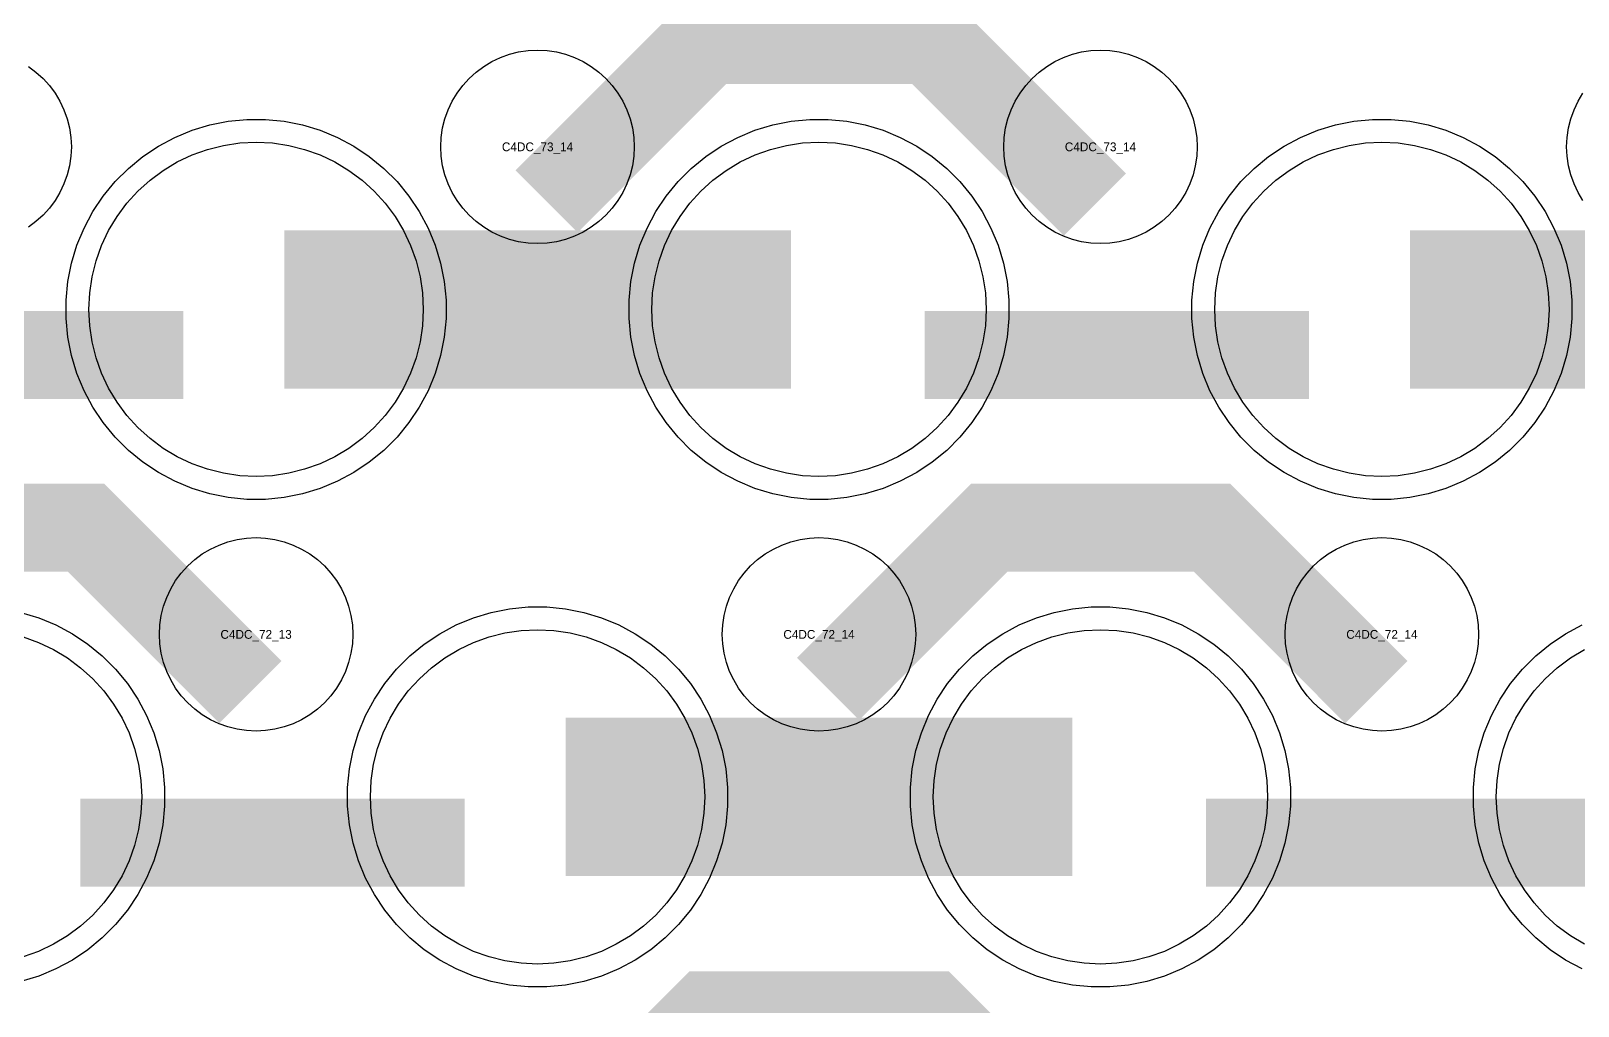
# Model space of a CAD drawing. Extents: x -11880 to 11880, y -14992 to 14992.
# Drawn here: x -7664 to -7224.2, y -4922.4 to -4645.3 of the extents above; entities that cross this region are included whole.
import ezdxf
from ezdxf.enums import TextEntityAlignment as Align

# ---------------------------------------------------------------- set-up
doc = ezdxf.new("R2010")
doc.units = 0
doc.header["$MEASUREMENT"] = 0
for name, color, linetype in [('GDS_775_DT_237', 138, 'CONTINUOUS'), ('RDL1_FS', 34, 'CONTINUOUS'), ('RDL_BS', 160, 'CONTINUOUS')]:
    doc.layers.add(name, color=color, linetype=linetype)

msp = doc.modelspace()

# ---------------------------------------------------------------- linework, layer by layer
at = {"layer": 'RDL1_FS'}
for points in [[(-7600, -4771.894), (-7604.657, -4771.665), (-7609.268, -4770.981), (-7613.791, -4769.849), (-7618.181, -4768.277), (-7622.395, -4766.285), (-7626.395, -4763.887), (-7630.14, -4761.109), (-7633.594, -4757.979), (-7636.724, -4754.525), (-7639.502, -4750.78), (-7641.9, -4746.78), (-7643.892, -4742.566), (-7645.464, -4738.176), (-7646.596, -4733.653), (-7647.28, -4729.042), (-7647.509, -4724.385), (-7647.28, -4719.728), (-7646.596, -4715.117), (-7645.464, -4710.594), (-7643.892, -4706.204), (-7641.9, -4701.99), (-7639.502, -4697.99), (-7636.724, -4694.245), (-7633.594, -4690.791), (-7630.14, -4687.661), (-7626.395, -4684.883), (-7622.395, -4682.485), (-7618.181, -4680.493), (-7613.791, -4678.921), (-7609.268, -4677.789), (-7604.657, -4677.105), (-7600, -4676.876), (-7595.343, -4677.105), (-7590.732, -4677.789), (-7586.209, -4678.921), (-7581.819, -4680.493), (-7577.605, -4682.485), (-7573.605, -4684.883), (-7569.86, -4687.661), (-7566.406, -4690.791), (-7563.276, -4694.245), (-7560.498, -4697.99), (-7558.1, -4701.99), (-7556.108, -4706.204), (-7554.536, -4710.594), (-7553.404, -4715.117), (-7552.72, -4719.728), (-7552.491, -4724.385), (-7552.72, -4729.042), (-7553.404, -4733.653), (-7554.536, -4738.176), (-7556.108, -4742.566), (-7558.1, -4746.78), (-7560.498, -4750.78), (-7563.276, -4754.525), (-7566.406, -4757.979), (-7569.86, -4761.109), (-7573.605, -4763.887), (-7577.605, -4766.285), (-7581.819, -4768.277), (-7586.209, -4769.849), (-7590.732, -4770.981), (-7595.343, -4771.665)], [(-7440, -4771.894), (-7444.657, -4771.665), (-7449.268, -4770.981), (-7453.791, -4769.849), (-7458.181, -4768.277), (-7462.395, -4766.285), (-7466.395, -4763.887), (-7470.14, -4761.109), (-7473.594, -4757.979), (-7476.724, -4754.525), (-7479.502, -4750.78), (-7481.9, -4746.78), (-7483.892, -4742.566), (-7485.464, -4738.176), (-7486.596, -4733.653), (-7487.28, -4729.042), (-7487.509, -4724.385), (-7487.28, -4719.728), (-7486.596, -4715.117), (-7485.464, -4710.594), (-7483.892, -4706.204), (-7481.9, -4701.99), (-7479.502, -4697.99), (-7476.724, -4694.245), (-7473.594, -4690.791), (-7470.14, -4687.661), (-7466.395, -4684.883), (-7462.395, -4682.485), (-7458.181, -4680.493), (-7453.791, -4678.921), (-7449.268, -4677.789), (-7444.657, -4677.105), (-7440, -4676.876), (-7435.343, -4677.105), (-7430.732, -4677.789), (-7426.209, -4678.921), (-7421.819, -4680.493), (-7417.605, -4682.485), (-7413.605, -4684.883), (-7409.86, -4687.661), (-7406.406, -4690.791), (-7403.276, -4694.245), (-7400.498, -4697.99), (-7398.1, -4701.99), (-7396.108, -4706.204), (-7394.536, -4710.594), (-7393.404, -4715.117), (-7392.72, -4719.728), (-7392.491, -4724.385), (-7392.72, -4729.042), (-7393.404, -4733.653), (-7394.536, -4738.176), (-7396.108, -4742.566), (-7398.1, -4746.78), (-7400.498, -4750.78), (-7403.276, -4754.525), (-7406.406, -4757.979), (-7409.86, -4761.109), (-7413.605, -4763.887), (-7417.605, -4766.285), (-7421.819, -4768.277), (-7426.209, -4769.849), (-7430.732, -4770.981), (-7435.343, -4771.665)], [(-7280, -4771.894), (-7284.657, -4771.665), (-7289.268, -4770.981), (-7293.791, -4769.849), (-7298.181, -4768.277), (-7302.395, -4766.285), (-7306.395, -4763.887), (-7310.14, -4761.109), (-7313.594, -4757.979), (-7316.724, -4754.525), (-7319.502, -4750.78), (-7321.9, -4746.78), (-7323.892, -4742.566), (-7325.464, -4738.176), (-7326.596, -4733.653), (-7327.28, -4729.042), (-7327.509, -4724.385), (-7327.28, -4719.728), (-7326.596, -4715.117), (-7325.464, -4710.594), (-7323.892, -4706.204), (-7321.9, -4701.99), (-7319.502, -4697.99), (-7316.724, -4694.245), (-7313.594, -4690.791), (-7310.14, -4687.661), (-7306.395, -4684.883), (-7302.395, -4682.485), (-7298.181, -4680.493), (-7293.791, -4678.921), (-7289.268, -4677.789), (-7284.657, -4677.105), (-7280, -4676.876), (-7275.343, -4677.105), (-7270.732, -4677.789), (-7266.209, -4678.921), (-7261.819, -4680.493), (-7257.605, -4682.485), (-7253.605, -4684.883), (-7249.86, -4687.661), (-7246.406, -4690.791), (-7243.276, -4694.245), (-7240.498, -4697.99), (-7238.1, -4701.99), (-7236.108, -4706.204), (-7234.536, -4710.594), (-7233.404, -4715.117), (-7232.72, -4719.728), (-7232.491, -4724.385), (-7232.72, -4729.042), (-7233.404, -4733.653), (-7234.536, -4738.176), (-7236.108, -4742.566), (-7238.1, -4746.78), (-7240.498, -4750.78), (-7243.276, -4754.525), (-7246.406, -4757.979), (-7249.86, -4761.109), (-7253.605, -4763.887), (-7257.605, -4766.285), (-7261.819, -4768.277), (-7266.209, -4769.849), (-7270.732, -4770.981), (-7275.343, -4771.665)]]:
    msp.add_lwpolyline(points, close=True, dxfattribs=at)
for points in [[(-7591.998, -4724.385, 45, 45, 0), (-7519.998, -4724.385, 45, 45, 0)], [(-7519.998, -4724.385, 45, 45, 0), (-7447.998, -4724.385, 45, 45, 0)], [(-7271.998, -4724.385, 45, 45, 0), (-7199.998, -4724.385, 45, 45, 0)]]:
    msp.add_lwpolyline(points, format="xyseb", dxfattribs=at)
at = {"layer": 'RDL1_FS', "color": 240, "true_color": 0xed1f24}
for points in [[(-7666.209, -4817.486), (-7661.819, -4819.058), (-7657.605, -4821.05), (-7653.605, -4823.448), (-7649.86, -4826.226), (-7646.406, -4829.356), (-7643.276, -4832.81), (-7640.498, -4836.555), (-7638.1, -4840.555), (-7636.108, -4844.769), (-7634.536, -4849.159), (-7633.404, -4853.682), (-7632.72, -4858.293), (-7632.491, -4862.95), (-7632.72, -4867.607), (-7633.404, -4872.218), (-7634.536, -4876.741), (-7636.108, -4881.131), (-7638.1, -4885.345), (-7640.498, -4889.345), (-7643.276, -4893.09), (-7646.406, -4896.544), (-7649.86, -4899.674), (-7653.605, -4902.452), (-7657.605, -4904.85), (-7661.819, -4906.842), (-7666.209, -4908.414)], [(-7222.395, -4904.85), (-7226.395, -4902.452), (-7230.14, -4899.674), (-7233.594, -4896.544), (-7236.724, -4893.09), (-7239.502, -4889.345), (-7241.9, -4885.345), (-7243.892, -4881.131), (-7245.464, -4876.741), (-7246.596, -4872.218), (-7247.28, -4867.607), (-7247.509, -4862.95), (-7247.28, -4858.293), (-7246.596, -4853.682), (-7245.464, -4849.159), (-7243.892, -4844.769), (-7241.9, -4840.555), (-7239.502, -4836.555), (-7236.724, -4832.81), (-7233.594, -4829.356), (-7230.14, -4826.226), (-7226.395, -4823.448), (-7222.395, -4821.05)]]:
    msp.add_lwpolyline(points, dxfattribs=at)
for points in [[(-7520, -4910.459), (-7524.657, -4910.23), (-7529.268, -4909.546), (-7533.791, -4908.414), (-7538.181, -4906.842), (-7542.395, -4904.85), (-7546.395, -4902.452), (-7550.14, -4899.674), (-7553.594, -4896.544), (-7556.724, -4893.09), (-7559.502, -4889.345), (-7561.9, -4885.345), (-7563.892, -4881.131), (-7565.464, -4876.741), (-7566.596, -4872.218), (-7567.28, -4867.607), (-7567.509, -4862.95), (-7567.28, -4858.293), (-7566.596, -4853.682), (-7565.464, -4849.159), (-7563.892, -4844.769), (-7561.9, -4840.555), (-7559.502, -4836.555), (-7556.724, -4832.81), (-7553.594, -4829.356), (-7550.14, -4826.226), (-7546.395, -4823.448), (-7542.395, -4821.05), (-7538.181, -4819.058), (-7533.791, -4817.486), (-7529.268, -4816.354), (-7524.657, -4815.67), (-7520, -4815.441), (-7515.343, -4815.67), (-7510.732, -4816.354), (-7506.209, -4817.486), (-7501.819, -4819.058), (-7497.605, -4821.05), (-7493.605, -4823.448), (-7489.86, -4826.226), (-7486.406, -4829.356), (-7483.276, -4832.81), (-7480.498, -4836.555), (-7478.1, -4840.555), (-7476.108, -4844.769), (-7474.536, -4849.159), (-7473.404, -4853.682), (-7472.72, -4858.293), (-7472.491, -4862.95), (-7472.72, -4867.607), (-7473.404, -4872.218), (-7474.536, -4876.741), (-7476.108, -4881.131), (-7478.1, -4885.345), (-7480.498, -4889.345), (-7483.276, -4893.09), (-7486.406, -4896.544), (-7489.86, -4899.674), (-7493.605, -4902.452), (-7497.605, -4904.85), (-7501.819, -4906.842), (-7506.209, -4908.414), (-7510.732, -4909.546), (-7515.343, -4910.23)], [(-7360, -4910.459), (-7364.657, -4910.23), (-7369.268, -4909.546), (-7373.791, -4908.414), (-7378.181, -4906.842), (-7382.395, -4904.85), (-7386.395, -4902.452), (-7390.14, -4899.674), (-7393.594, -4896.544), (-7396.724, -4893.09), (-7399.502, -4889.345), (-7401.9, -4885.345), (-7403.892, -4881.131), (-7405.464, -4876.741), (-7406.596, -4872.218), (-7407.28, -4867.607), (-7407.509, -4862.95), (-7407.28, -4858.293), (-7406.596, -4853.682), (-7405.464, -4849.159), (-7403.892, -4844.769), (-7401.9, -4840.555), (-7399.502, -4836.555), (-7396.724, -4832.81), (-7393.594, -4829.356), (-7390.14, -4826.226), (-7386.395, -4823.448), (-7382.395, -4821.05), (-7378.181, -4819.058), (-7373.791, -4817.486), (-7369.268, -4816.354), (-7364.657, -4815.67), (-7360, -4815.441), (-7355.343, -4815.67), (-7350.732, -4816.354), (-7346.209, -4817.486), (-7341.819, -4819.058), (-7337.605, -4821.05), (-7333.605, -4823.448), (-7329.86, -4826.226), (-7326.406, -4829.356), (-7323.276, -4832.81), (-7320.498, -4836.555), (-7318.1, -4840.555), (-7316.108, -4844.769), (-7314.536, -4849.159), (-7313.404, -4853.682), (-7312.72, -4858.293), (-7312.491, -4862.95), (-7312.72, -4867.607), (-7313.404, -4872.218), (-7314.536, -4876.741), (-7316.108, -4881.131), (-7318.1, -4885.345), (-7320.498, -4889.345), (-7323.276, -4893.09), (-7326.406, -4896.544), (-7329.86, -4899.674), (-7333.605, -4902.452), (-7337.605, -4904.85), (-7341.819, -4906.842), (-7346.209, -4908.414), (-7350.732, -4909.546), (-7355.343, -4910.23)]]:
    msp.add_lwpolyline(points, close=True, dxfattribs=at)
for points in [[(-7511.998, -4862.95, 45, 45, 0), (-7439.998, -4862.95, 45, 45, 0)], [(-7439.998, -4862.95, 45, 45, 0), (-7367.998, -4862.95, 45, 45, 0)]]:
    msp.add_lwpolyline(points, format="xyseb", dxfattribs=at)
at = {"layer": 'RDL_BS'}
for points in [[(-7517.438, -4693.699, 25, 25, 0), (-7471.623, -4647.884, 25, 25, 0), (-7438.07, -4647.884, 25, 25, 0)], [(-7361.599, -4694.598, 25, 25, 0), (-7408.313, -4647.884, 25, 25, 0), (-7438.071, -4647.884, 25, 25, 0)], [(-7729.984, -4737.398, 25, 25, 0), (-7620.719, -4737.398, 25, 25, 0)], [(-7409.984, -4737.398, 25, 25, 0), (-7300.719, -4737.398, 25, 25, 0)], [(-7601.599, -4833.163, 25, 25, 0), (-7648.313, -4786.449, 25, 25, 0), (-7678.071, -4786.449, 25, 25, 0)], [(-7437.438, -4832.264, 25, 25, 0), (-7391.623, -4786.449, 25, 25, 0), (-7358.07, -4786.449, 25, 25, 0)], [(-7281.599, -4833.163, 25, 25, 0), (-7328.313, -4786.449, 25, 25, 0), (-7358.071, -4786.449, 25, 25, 0)], [(-7517.438, -4970.829, 25, 25, 0), (-7471.623, -4925.014, 25, 25, 0), (-7438.07, -4925.014, 25, 25, 0)], [(-7361.599, -4971.728, 25, 25, 0), (-7408.313, -4925.014, 25, 25, 0), (-7438.071, -4925.014, 25, 25, 0)]]:
    msp.add_lwpolyline(points, format="xyseb", dxfattribs=at)
for points in [[(-7520, -4705.691), (-7522.693, -4705.559), (-7525.365, -4705.163), (-7527.984, -4704.506), (-7530.519, -4703.599), (-7532.956, -4702.447), (-7535.28, -4701.054), (-7537.443, -4699.451), (-7539.442, -4697.639), (-7541.254, -4695.64), (-7542.857, -4693.477), (-7544.25, -4691.153), (-7545.402, -4688.716), (-7546.309, -4686.181), (-7546.966, -4683.562), (-7547.362, -4680.89), (-7547.494, -4678.197), (-7547.362, -4675.504), (-7546.966, -4672.832), (-7546.309, -4670.213), (-7545.402, -4667.678), (-7544.25, -4665.241), (-7542.857, -4662.917), (-7541.254, -4660.754), (-7539.442, -4658.755), (-7537.443, -4656.943), (-7535.28, -4655.34), (-7532.956, -4653.947), (-7530.519, -4652.795), (-7527.984, -4651.888), (-7525.365, -4651.231), (-7522.693, -4650.835), (-7520, -4650.703), (-7517.307, -4650.835), (-7514.635, -4651.231), (-7512.016, -4651.888), (-7509.481, -4652.795), (-7507.044, -4653.947), (-7504.72, -4655.34), (-7502.557, -4656.943), (-7500.558, -4658.755), (-7498.746, -4660.754), (-7497.143, -4662.917), (-7495.75, -4665.241), (-7494.598, -4667.678), (-7493.691, -4670.213), (-7493.034, -4672.832), (-7492.638, -4675.504), (-7492.506, -4678.197), (-7492.638, -4680.89), (-7493.034, -4683.562), (-7493.691, -4686.181), (-7494.598, -4688.716), (-7495.75, -4691.153), (-7497.143, -4693.477), (-7498.746, -4695.64), (-7500.558, -4697.639), (-7502.557, -4699.451), (-7504.72, -4701.054), (-7507.044, -4702.447), (-7509.481, -4703.599), (-7512.016, -4704.506), (-7514.635, -4705.163), (-7517.307, -4705.559)], [(-7360, -4705.691), (-7362.693, -4705.559), (-7365.365, -4705.163), (-7367.984, -4704.506), (-7370.519, -4703.599), (-7372.956, -4702.447), (-7375.28, -4701.054), (-7377.443, -4699.451), (-7379.442, -4697.639), (-7381.254, -4695.64), (-7382.857, -4693.477), (-7384.25, -4691.153), (-7385.402, -4688.716), (-7386.309, -4686.181), (-7386.966, -4683.562), (-7387.362, -4680.89), (-7387.494, -4678.197), (-7387.362, -4675.504), (-7386.966, -4672.832), (-7386.309, -4670.213), (-7385.402, -4667.678), (-7384.25, -4665.241), (-7382.857, -4662.917), (-7381.254, -4660.754), (-7379.442, -4658.755), (-7377.443, -4656.943), (-7375.28, -4655.34), (-7372.956, -4653.947), (-7370.519, -4652.795), (-7367.984, -4651.888), (-7365.365, -4651.231), (-7362.693, -4650.835), (-7360, -4650.703), (-7357.307, -4650.835), (-7354.635, -4651.231), (-7352.016, -4651.888), (-7349.481, -4652.795), (-7347.044, -4653.947), (-7344.72, -4655.34), (-7342.557, -4656.943), (-7340.558, -4658.755), (-7338.746, -4660.754), (-7337.143, -4662.917), (-7335.75, -4665.241), (-7334.598, -4667.678), (-7333.691, -4670.213), (-7333.034, -4672.832), (-7332.638, -4675.504), (-7332.506, -4678.197), (-7332.638, -4680.89), (-7333.034, -4683.562), (-7333.691, -4686.181), (-7334.598, -4688.716), (-7335.75, -4691.153), (-7337.143, -4693.477), (-7338.746, -4695.64), (-7340.558, -4697.639), (-7342.557, -4699.451), (-7344.72, -4701.054), (-7347.044, -4702.447), (-7349.481, -4703.599), (-7352.016, -4704.506), (-7354.635, -4705.163), (-7357.307, -4705.559)], [(-7602.644, -4778.385), (-7607.938, -4777.868), (-7613.165, -4776.822), (-7618.205, -4775.291), (-7623.115, -4773.26), (-7627.777, -4770.768), (-7632.191, -4767.821), (-7636.292, -4764.459), (-7640.074, -4760.677), (-7643.436, -4756.576), (-7646.383, -4752.162), (-7648.875, -4747.5), (-7650.906, -4742.59), (-7652.437, -4737.55), (-7653.483, -4732.323), (-7654, -4727.029), (-7654, -4721.741), (-7653.483, -4716.447), (-7652.437, -4711.22), (-7650.906, -4706.18), (-7648.875, -4701.27), (-7646.383, -4696.608), (-7643.436, -4692.194), (-7640.074, -4688.093), (-7636.292, -4684.311), (-7632.191, -4680.949), (-7627.777, -4678.002), (-7623.115, -4675.51), (-7618.205, -4673.479), (-7613.165, -4671.948), (-7607.938, -4670.902), (-7602.644, -4670.385), (-7597.356, -4670.385), (-7592.062, -4670.902), (-7586.835, -4671.948), (-7581.795, -4673.479), (-7576.885, -4675.51), (-7572.223, -4678.002), (-7567.809, -4680.949), (-7563.708, -4684.311), (-7559.926, -4688.093), (-7556.564, -4692.194), (-7553.617, -4696.608), (-7551.125, -4701.27), (-7549.094, -4706.18), (-7547.563, -4711.22), (-7546.517, -4716.447), (-7546, -4721.741), (-7546, -4727.029), (-7546.517, -4732.323), (-7547.563, -4737.55), (-7549.094, -4742.59), (-7551.125, -4747.5), (-7553.617, -4752.162), (-7556.564, -4756.576), (-7559.926, -4760.677), (-7563.708, -4764.459), (-7567.809, -4767.821), (-7572.223, -4770.768), (-7576.885, -4773.26), (-7581.795, -4775.291), (-7586.835, -4776.822), (-7592.062, -4777.868), (-7597.356, -4778.385)], [(-7442.644, -4778.385), (-7447.938, -4777.868), (-7453.165, -4776.822), (-7458.205, -4775.291), (-7463.115, -4773.26), (-7467.777, -4770.768), (-7472.191, -4767.821), (-7476.292, -4764.459), (-7480.074, -4760.677), (-7483.436, -4756.576), (-7486.383, -4752.162), (-7488.875, -4747.5), (-7490.906, -4742.59), (-7492.437, -4737.55), (-7493.483, -4732.323), (-7494, -4727.029), (-7494, -4721.741), (-7493.483, -4716.447), (-7492.437, -4711.22), (-7490.906, -4706.18), (-7488.875, -4701.27), (-7486.383, -4696.608), (-7483.436, -4692.194), (-7480.074, -4688.093), (-7476.292, -4684.311), (-7472.191, -4680.949), (-7467.777, -4678.002), (-7463.115, -4675.51), (-7458.205, -4673.479), (-7453.165, -4671.948), (-7447.938, -4670.902), (-7442.644, -4670.385), (-7437.356, -4670.385), (-7432.062, -4670.902), (-7426.835, -4671.948), (-7421.795, -4673.479), (-7416.885, -4675.51), (-7412.223, -4678.002), (-7407.809, -4680.949), (-7403.708, -4684.311), (-7399.926, -4688.093), (-7396.564, -4692.194), (-7393.617, -4696.608), (-7391.125, -4701.27), (-7389.094, -4706.18), (-7387.563, -4711.22), (-7386.517, -4716.447), (-7386, -4721.741), (-7386, -4727.029), (-7386.517, -4732.323), (-7387.563, -4737.55), (-7389.094, -4742.59), (-7391.125, -4747.5), (-7393.617, -4752.162), (-7396.564, -4756.576), (-7399.926, -4760.677), (-7403.708, -4764.459), (-7407.809, -4767.821), (-7412.223, -4770.768), (-7416.885, -4773.26), (-7421.795, -4775.291), (-7426.835, -4776.822), (-7432.062, -4777.868), (-7437.356, -4778.385)], [(-7282.644, -4778.385), (-7287.938, -4777.868), (-7293.165, -4776.822), (-7298.205, -4775.291), (-7303.115, -4773.26), (-7307.777, -4770.768), (-7312.191, -4767.821), (-7316.292, -4764.459), (-7320.074, -4760.677), (-7323.436, -4756.576), (-7326.383, -4752.162), (-7328.875, -4747.5), (-7330.906, -4742.59), (-7332.437, -4737.55), (-7333.483, -4732.323), (-7334, -4727.029), (-7334, -4721.741), (-7333.483, -4716.447), (-7332.437, -4711.22), (-7330.906, -4706.18), (-7328.875, -4701.27), (-7326.383, -4696.608), (-7323.436, -4692.194), (-7320.074, -4688.093), (-7316.292, -4684.311), (-7312.191, -4680.949), (-7307.777, -4678.002), (-7303.115, -4675.51), (-7298.205, -4673.479), (-7293.165, -4671.948), (-7287.938, -4670.902), (-7282.644, -4670.385), (-7277.356, -4670.385), (-7272.062, -4670.902), (-7266.835, -4671.948), (-7261.795, -4673.479), (-7256.885, -4675.51), (-7252.223, -4678.002), (-7247.809, -4680.949), (-7243.708, -4684.311), (-7239.926, -4688.093), (-7236.564, -4692.194), (-7233.617, -4696.608), (-7231.125, -4701.27), (-7229.094, -4706.18), (-7227.563, -4711.22), (-7226.517, -4716.447), (-7226, -4721.741), (-7226, -4727.029), (-7226.517, -4732.323), (-7227.563, -4737.55), (-7229.094, -4742.59), (-7231.125, -4747.5), (-7233.617, -4752.162), (-7236.564, -4756.576), (-7239.926, -4760.677), (-7243.708, -4764.459), (-7247.809, -4767.821), (-7252.223, -4770.768), (-7256.885, -4773.26), (-7261.795, -4775.291), (-7266.835, -4776.822), (-7272.062, -4777.868), (-7277.356, -4778.385)], [(-7600, -4844.256), (-7602.693, -4844.124), (-7605.365, -4843.728), (-7607.984, -4843.071), (-7610.519, -4842.164), (-7612.956, -4841.012), (-7615.28, -4839.619), (-7617.443, -4838.016), (-7619.442, -4836.204), (-7621.254, -4834.205), (-7622.857, -4832.042), (-7624.25, -4829.718), (-7625.402, -4827.281), (-7626.309, -4824.746), (-7626.966, -4822.127), (-7627.362, -4819.455), (-7627.494, -4816.762), (-7627.362, -4814.069), (-7626.966, -4811.397), (-7626.309, -4808.778), (-7625.402, -4806.243), (-7624.25, -4803.806), (-7622.857, -4801.482), (-7621.254, -4799.319), (-7619.442, -4797.32), (-7617.443, -4795.508), (-7615.28, -4793.905), (-7612.956, -4792.512), (-7610.519, -4791.36), (-7607.984, -4790.453), (-7605.365, -4789.796), (-7602.693, -4789.4), (-7600, -4789.268), (-7597.307, -4789.4), (-7594.635, -4789.796), (-7592.016, -4790.453), (-7589.481, -4791.36), (-7587.044, -4792.512), (-7584.72, -4793.905), (-7582.557, -4795.508), (-7580.558, -4797.32), (-7578.746, -4799.319), (-7577.143, -4801.482), (-7575.75, -4803.806), (-7574.598, -4806.243), (-7573.691, -4808.778), (-7573.034, -4811.397), (-7572.638, -4814.069), (-7572.506, -4816.762), (-7572.638, -4819.455), (-7573.034, -4822.127), (-7573.691, -4824.746), (-7574.598, -4827.281), (-7575.75, -4829.718), (-7577.143, -4832.042), (-7578.746, -4834.205), (-7580.558, -4836.204), (-7582.557, -4838.016), (-7584.72, -4839.619), (-7587.044, -4841.012), (-7589.481, -4842.164), (-7592.016, -4843.071), (-7594.635, -4843.728), (-7597.307, -4844.124)], [(-7440, -4844.256), (-7442.693, -4844.124), (-7445.365, -4843.728), (-7447.984, -4843.071), (-7450.519, -4842.164), (-7452.956, -4841.012), (-7455.28, -4839.619), (-7457.443, -4838.016), (-7459.442, -4836.204), (-7461.254, -4834.205), (-7462.857, -4832.042), (-7464.25, -4829.718), (-7465.402, -4827.281), (-7466.309, -4824.746), (-7466.966, -4822.127), (-7467.362, -4819.455), (-7467.494, -4816.762), (-7467.362, -4814.069), (-7466.966, -4811.397), (-7466.309, -4808.778), (-7465.402, -4806.243), (-7464.25, -4803.806), (-7462.857, -4801.482), (-7461.254, -4799.319), (-7459.442, -4797.32), (-7457.443, -4795.508), (-7455.28, -4793.905), (-7452.956, -4792.512), (-7450.519, -4791.36), (-7447.984, -4790.453), (-7445.365, -4789.796), (-7442.693, -4789.4), (-7440, -4789.268), (-7437.307, -4789.4), (-7434.635, -4789.796), (-7432.016, -4790.453), (-7429.481, -4791.36), (-7427.044, -4792.512), (-7424.72, -4793.905), (-7422.557, -4795.508), (-7420.558, -4797.32), (-7418.746, -4799.319), (-7417.143, -4801.482), (-7415.75, -4803.806), (-7414.598, -4806.243), (-7413.691, -4808.778), (-7413.034, -4811.397), (-7412.638, -4814.069), (-7412.506, -4816.762), (-7412.638, -4819.455), (-7413.034, -4822.127), (-7413.691, -4824.746), (-7414.598, -4827.281), (-7415.75, -4829.718), (-7417.143, -4832.042), (-7418.746, -4834.205), (-7420.558, -4836.204), (-7422.557, -4838.016), (-7424.72, -4839.619), (-7427.044, -4841.012), (-7429.481, -4842.164), (-7432.016, -4843.071), (-7434.635, -4843.728), (-7437.307, -4844.124)], [(-7280, -4844.256), (-7282.693, -4844.124), (-7285.365, -4843.728), (-7287.984, -4843.071), (-7290.519, -4842.164), (-7292.956, -4841.012), (-7295.28, -4839.619), (-7297.443, -4838.016), (-7299.442, -4836.204), (-7301.254, -4834.205), (-7302.857, -4832.042), (-7304.25, -4829.718), (-7305.402, -4827.281), (-7306.309, -4824.746), (-7306.966, -4822.127), (-7307.362, -4819.455), (-7307.494, -4816.762), (-7307.362, -4814.069), (-7306.966, -4811.397), (-7306.309, -4808.778), (-7305.402, -4806.243), (-7304.25, -4803.806), (-7302.857, -4801.482), (-7301.254, -4799.319), (-7299.442, -4797.32), (-7297.443, -4795.508), (-7295.28, -4793.905), (-7292.956, -4792.512), (-7290.519, -4791.36), (-7287.984, -4790.453), (-7285.365, -4789.796), (-7282.693, -4789.4), (-7280, -4789.268), (-7277.307, -4789.4), (-7274.635, -4789.796), (-7272.016, -4790.453), (-7269.481, -4791.36), (-7267.044, -4792.512), (-7264.72, -4793.905), (-7262.557, -4795.508), (-7260.558, -4797.32), (-7258.746, -4799.319), (-7257.143, -4801.482), (-7255.75, -4803.806), (-7254.598, -4806.243), (-7253.691, -4808.778), (-7253.034, -4811.397), (-7252.638, -4814.069), (-7252.506, -4816.762), (-7252.638, -4819.455), (-7253.034, -4822.127), (-7253.691, -4824.746), (-7254.598, -4827.281), (-7255.75, -4829.718), (-7257.143, -4832.042), (-7258.746, -4834.205), (-7260.558, -4836.204), (-7262.557, -4838.016), (-7264.72, -4839.619), (-7267.044, -4841.012), (-7269.481, -4842.164), (-7272.016, -4843.071), (-7274.635, -4843.728), (-7277.307, -4844.124)]]:
    msp.add_lwpolyline(points, close=True, dxfattribs=at)
for points in [[(-7664.72, -4655.34), (-7662.557, -4656.943), (-7660.558, -4658.755), (-7658.746, -4660.754), (-7657.143, -4662.917), (-7655.75, -4665.241), (-7654.598, -4667.678), (-7653.691, -4670.213), (-7653.034, -4672.832), (-7652.638, -4675.504), (-7652.506, -4678.197), (-7652.638, -4680.89), (-7653.034, -4683.562), (-7653.691, -4686.181), (-7654.598, -4688.716), (-7655.75, -4691.153), (-7657.143, -4693.477), (-7658.746, -4695.64), (-7660.558, -4697.639), (-7662.557, -4699.451), (-7664.72, -4701.054)], [(-7222.857, -4693.477), (-7224.25, -4691.153), (-7225.402, -4688.716), (-7226.309, -4686.181), (-7226.966, -4683.562), (-7227.362, -4680.89), (-7227.494, -4678.197), (-7227.362, -4675.504), (-7226.966, -4672.832), (-7226.309, -4670.213), (-7225.402, -4667.678), (-7224.25, -4665.241), (-7222.857, -4662.917)]]:
    msp.add_lwpolyline(points, dxfattribs=at)
at = {"layer": 'RDL_BS', "color": 240, "true_color": 0xed1f24}
for points in [[(-7666.835, -4810.513), (-7661.795, -4812.044), (-7656.885, -4814.075), (-7652.223, -4816.567), (-7647.809, -4819.514), (-7643.708, -4822.876), (-7639.926, -4826.658), (-7636.564, -4830.759), (-7633.617, -4835.173), (-7631.125, -4839.835), (-7629.094, -4844.745), (-7627.563, -4849.785), (-7626.517, -4855.012), (-7626, -4860.306), (-7626, -4865.594), (-7626.517, -4870.888), (-7627.563, -4876.115), (-7629.094, -4881.155), (-7631.125, -4886.065), (-7633.617, -4890.727), (-7636.564, -4895.141), (-7639.926, -4899.242), (-7643.708, -4903.024), (-7647.809, -4906.386), (-7652.223, -4909.333), (-7656.885, -4911.825), (-7661.795, -4913.856), (-7666.835, -4915.387)], [(-7223.115, -4911.825), (-7227.777, -4909.333), (-7232.191, -4906.386), (-7236.292, -4903.024), (-7240.074, -4899.242), (-7243.436, -4895.141), (-7246.383, -4890.727), (-7248.875, -4886.065), (-7250.906, -4881.155), (-7252.437, -4876.115), (-7253.483, -4870.888), (-7254, -4865.594), (-7254, -4860.306), (-7253.483, -4855.012), (-7252.437, -4849.785), (-7250.906, -4844.745), (-7248.875, -4839.835), (-7246.383, -4835.173), (-7243.436, -4830.759), (-7240.074, -4826.658), (-7236.292, -4822.876), (-7232.191, -4819.514), (-7227.777, -4816.567), (-7223.115, -4814.075)]]:
    msp.add_lwpolyline(points, dxfattribs=at)
for points in [[(-7522.644, -4916.95), (-7527.938, -4916.433), (-7533.165, -4915.387), (-7538.205, -4913.856), (-7543.115, -4911.825), (-7547.777, -4909.333), (-7552.191, -4906.386), (-7556.292, -4903.024), (-7560.074, -4899.242), (-7563.436, -4895.141), (-7566.383, -4890.727), (-7568.875, -4886.065), (-7570.906, -4881.155), (-7572.437, -4876.115), (-7573.483, -4870.888), (-7574, -4865.594), (-7574, -4860.306), (-7573.483, -4855.012), (-7572.437, -4849.785), (-7570.906, -4844.745), (-7568.875, -4839.835), (-7566.383, -4835.173), (-7563.436, -4830.759), (-7560.074, -4826.658), (-7556.292, -4822.876), (-7552.191, -4819.514), (-7547.777, -4816.567), (-7543.115, -4814.075), (-7538.205, -4812.044), (-7533.165, -4810.513), (-7527.938, -4809.467), (-7522.644, -4808.95), (-7517.356, -4808.95), (-7512.062, -4809.467), (-7506.835, -4810.513), (-7501.795, -4812.044), (-7496.885, -4814.075), (-7492.223, -4816.567), (-7487.809, -4819.514), (-7483.708, -4822.876), (-7479.926, -4826.658), (-7476.564, -4830.759), (-7473.617, -4835.173), (-7471.125, -4839.835), (-7469.094, -4844.745), (-7467.563, -4849.785), (-7466.517, -4855.012), (-7466, -4860.306), (-7466, -4865.594), (-7466.517, -4870.888), (-7467.563, -4876.115), (-7469.094, -4881.155), (-7471.125, -4886.065), (-7473.617, -4890.727), (-7476.564, -4895.141), (-7479.926, -4899.242), (-7483.708, -4903.024), (-7487.809, -4906.386), (-7492.223, -4909.333), (-7496.885, -4911.825), (-7501.795, -4913.856), (-7506.835, -4915.387), (-7512.062, -4916.433), (-7517.356, -4916.95)], [(-7362.644, -4916.95), (-7367.938, -4916.433), (-7373.165, -4915.387), (-7378.205, -4913.856), (-7383.115, -4911.825), (-7387.777, -4909.333), (-7392.191, -4906.386), (-7396.292, -4903.024), (-7400.074, -4899.242), (-7403.436, -4895.141), (-7406.383, -4890.727), (-7408.875, -4886.065), (-7410.906, -4881.155), (-7412.437, -4876.115), (-7413.483, -4870.888), (-7414, -4865.594), (-7414, -4860.306), (-7413.483, -4855.012), (-7412.437, -4849.785), (-7410.906, -4844.745), (-7408.875, -4839.835), (-7406.383, -4835.173), (-7403.436, -4830.759), (-7400.074, -4826.658), (-7396.292, -4822.876), (-7392.191, -4819.514), (-7387.777, -4816.567), (-7383.115, -4814.075), (-7378.205, -4812.044), (-7373.165, -4810.513), (-7367.938, -4809.467), (-7362.644, -4808.95), (-7357.356, -4808.95), (-7352.062, -4809.467), (-7346.835, -4810.513), (-7341.795, -4812.044), (-7336.885, -4814.075), (-7332.223, -4816.567), (-7327.809, -4819.514), (-7323.708, -4822.876), (-7319.926, -4826.658), (-7316.564, -4830.759), (-7313.617, -4835.173), (-7311.125, -4839.835), (-7309.094, -4844.745), (-7307.563, -4849.785), (-7306.517, -4855.012), (-7306, -4860.306), (-7306, -4865.594), (-7306.517, -4870.888), (-7307.563, -4876.115), (-7309.094, -4881.155), (-7311.125, -4886.065), (-7313.617, -4890.727), (-7316.564, -4895.141), (-7319.926, -4899.242), (-7323.708, -4903.024), (-7327.809, -4906.386), (-7332.223, -4909.333), (-7336.885, -4911.825), (-7341.795, -4913.856), (-7346.835, -4915.387), (-7352.062, -4916.433), (-7357.356, -4916.95)]]:
    msp.add_lwpolyline(points, close=True, dxfattribs=at)
for points in [[(-7649.984, -4875.963, 25, 25, 0), (-7540.719, -4875.963, 25, 25, 0)], [(-7329.984, -4875.963, 25, 25, 0), (-7220.719, -4875.963, 25, 25, 0)]]:
    msp.add_lwpolyline(points, format="xyseb", dxfattribs=at)

# ---------------------------------------------------------------- texts
at = {"layer": 'GDS_775_DT_237'}
for s, p in [('C4DC_73_14', (-7520, -4678.197)), ('C4DC_73_14', (-7520, -4678.197)), ('C4DC_73_14', (-7360, -4678.197)), ('C4DC_73_14', (-7360, -4678.197)), ('C4DC_72_13', (-7600, -4816.762)), ('C4DC_72_13', (-7600, -4816.762)), ('C4DC_72_14', (-7440, -4816.762)), ('C4DC_72_14', (-7440, -4816.762)), ('C4DC_72_14', (-7280, -4816.762)), ('C4DC_72_14', (-7280, -4816.762))]:
    msp.add_text(s, height=2.5, dxfattribs=at).set_placement(p, align=Align.MIDDLE_CENTER)

doc.saveas('drawing.dxf')
